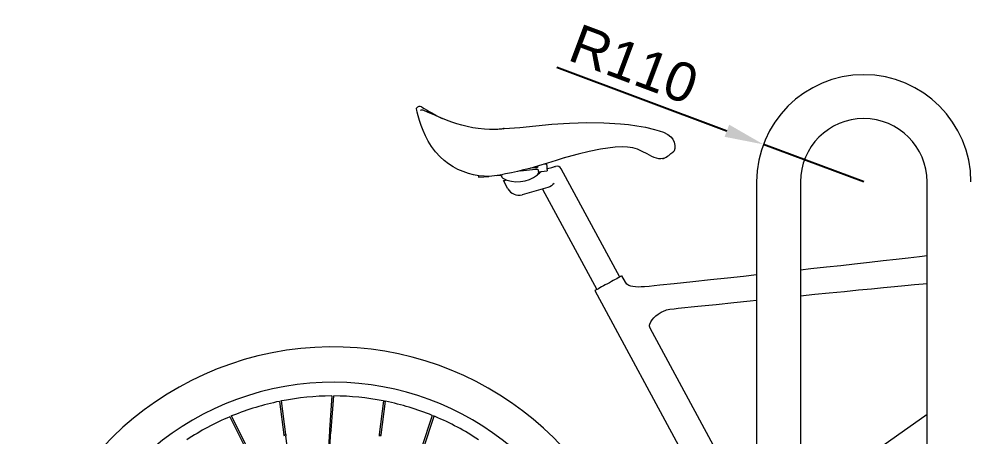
# Model space of a CAD drawing. Header units: millimetres. Extents: x -752 to 12520, y -224 to 3430.
# Drawn here: x 7898 to 8870, y 2982 to 3410 of the extents above; entities that cross this region are included whole.
import ezdxf

# ---------------------------------------------------------------- set-up
doc = ezdxf.new("R2010")
doc.units = ezdxf.units.MM
doc.layers.add('ZANO_R', color=7, linetype='Continuous', lineweight=0)
doc.layers.add('ZANO_W', color=1, linetype='Continuous', lineweight=0)
doc.styles.add('Arial', font='arial.ttf')
doc.styles.get("Standard").update_dxf_attribs({"font": 'ARIALUNI.TTF'})
doc.dimstyles.new('pl i ang', dxfattribs={"dimtxt": 50, "dimasz": 50, "dimexe": 1.25, "dimexo": 0.625, "dimgap": 10, "dimtad": 1, "dimtoh": 1, "dimtxsty": 'Standard', "dimcen": 2.5, "dimclrd": 1, "dimclre": 1, "dimclrt": 1, "dimadec": 0, "dimazin": 0, "dimtfac": 1, "dimtmove": 0, "dimatfit": 3, "dimfxl": 1, "dimarcsym": 1})

# ---------------------------------------------------------------- blocks, each defined once
blk = doc.blocks.new('*D486')
at = {"layer": 'ZANO_W', "color": 1, "lineweight": -2}
for p, q in [((8450.29, 3360.33), (8624.99, 3294.99)), ((8765.48, 3242.45), (8662.45, 3280.98))]:
    blk.add_line(p, q, dxfattribs=at)
at = {"layer": 'ZANO_W', "color": 1}
blk.add_solid([(8622.65, 3288.75), (8627.32, 3301.24), (8662.45, 3280.98)], dxfattribs=at)
at = {"layer": 'ZANO_W', "color": 1, "insert": (8529.56, 3363.16), "char_height": 40, "attachment_point": 5, "rotation": 339.49478, "style": 'Arial'}
blk.add_mtext('R110', dxfattribs=at)

msp = doc.modelspace()

# ---------------------------------------------------------------- linework, layer by layer
at = {"layer": 'ZANO_R'}
for p, q in [((8395.71, 3297.11), (8396.24, 3297.19)), ((8396, 3297.17), (8395.82, 3297.15)), ((8558.93, 3266.38), (8559.78, 3266.66)), ((8560.06, 3266.74), (8560.47, 3266.87)), ((8560.57, 3267.04), (8560.39, 3266.99)), ((8428.4, 3256.96), (8423.43, 3256.48)), ((8439.85, 3260.78), (8437.21, 3260.53)), ((8370.21, 3247.17), (8380.63, 3248.16)), ((8388.45, 3248.9), (8393.4, 3249.37)), ((8393.5, 3248.36), (8393.36, 3249.83)), ((8413.01, 3253.97), (8428.55, 3255.44)), ((8431.26, 3253.75), (8431.43, 3251.95)), ((8431.33, 3252.96), (8440.51, 3253.83)), ((8440.3, 3256.04), (8440.87, 3256.2)), ((8515.03, 3144.75), (8454.86, 3255.97)), ((8400.26, 3235.45), (8395.76, 3243.76)), ((8398.28, 3244.46), (8398.78, 3244.59)), ((8655.48, 3242.45), (8655.48, 2550.45)), ((8700.48, 3242.45), (8700.48, 2622.45)), ((8830.48, 2622.45), (8830.48, 3242.45)), ((8441.3, 3236.56), (8414.81, 3229.25)), ((8435.85, 3235.05), (8491.57, 3132.06)), ((8520.77, 3139.48), (8517.26, 3145.95)), ((8489.34, 3130.85), (8611.63, 2904.77)), ((8639.52, 2919.96), (8546.31, 3092.25)), ((8165.82, 3017.21), (8170.29, 2982.98)), ((8172.31, 2983.24), (8167.82, 3017.65)), ((8219.31, 3022.76), (8216.91, 2987.89)), ((8218.94, 2987.75), (8221.34, 3022.76)), ((8272.5, 3017.7), (8268.06, 2983.2)), ((8270.07, 2982.94), (8274.5, 3017.31)), ((8114.61, 3001.32), (8130.36, 2969.94)), ((8132.17, 2970.85), (8116.47, 3002.14)), ((8322.55, 3002.8), (8311.5, 2969.48)), ((8313.43, 2968.84), (8324.45, 3002.06)), ((8830.48, 3003.7), (8700.48, 2912.04)), ((8217.06, 2986.29), (8205.87, 2823.42)), ((8207.21, 2820.75), (8218.58, 2986.18)), ((8188.35, 2858.34), (8172.26, 2981.65))]:
    msp.add_line(p, q, dxfattribs=at)
at = {"layer": 'ZANO_R', "flags": 128}
for points in [[(8392.53, 3249.67), (8391.97, 3249.53), (8386.6, 3248.56), (8380.79, 3248.15), (8375.7, 3248.27), (8370.41, 3248.82), (8365.01, 3249.79), (8359.6, 3251.19), (8354.19, 3253.05), (8348.91, 3255.33), (8343.86, 3258.03), (8339.05, 3261.16), (8334.62, 3264.61), (8330.62, 3268.3), (8325.92, 3273.48), (8321.9, 3278.8), (8318.47, 3284.22), (8315.55, 3289.69), (8313.1, 3295.16), (8311.1, 3300.51), (8309.47, 3305.6), (8308.16, 3310.21), (8307.19, 3313.98), (8306.73, 3316.04), (8306.48, 3317.36), (8306.4, 3318.01), (8306.4, 3318.17)], [(8395.7, 3297.12), (8395.69, 3297.12), (8395.51, 3297.09), (8395.15, 3297.02), (8394.49, 3296.9), (8393.65, 3296.77), (8392.55, 3296.62), (8391.22, 3296.48), (8389.75, 3296.37), (8388.22, 3296.3), (8386.32, 3296.27), (8384.08, 3296.29), (8381.21, 3296.37), (8376.24, 3296.65), (8369.75, 3297.29), (8364.24, 3298.09), (8358.48, 3299.21), (8353.07, 3300.55), (8347.88, 3302.09), (8342.56, 3303.88), (8337.02, 3305.93), (8331.19, 3308.26), (8325.02, 3310.86), (8318.5, 3313.72), (8313.91, 3315.89)], [(8396.24, 3297.19), (8412.5, 3298.39), (8428.92, 3300.12), (8445.37, 3301.75), (8463.34, 3302.9), (8481.11, 3303.33), (8498.59, 3303.05), (8515.65, 3302.08), (8524.07, 3301.3), (8532.61, 3300.17), (8541.44, 3298.59), (8550.75, 3296.42), (8555.51, 3295.05), (8560.08, 3293.36), (8564.19, 3291.26), (8567.59, 3288.66), (8569.6, 3286.18), (8570.88, 3283.28), (8571.47, 3279.98), (8571.58, 3276.41)], [(8558.92, 3266.43), (8557.33, 3266.06), (8555.14, 3266.13), (8552.83, 3266.67), (8550.45, 3267.54), (8548.04, 3268.63), (8543.12, 3271.14), (8538.15, 3273.72), (8533.23, 3275.95), (8528.31, 3277.48), (8523.12, 3278.25), (8517.7, 3278.42), (8510.32, 3277.99), (8502.76, 3277.09), (8495.13, 3275.91), (8483.65, 3273.72), (8472.17, 3271.06), (8460.76, 3267.98), (8457.03, 3266.88)], [(8560.49, 3266.88), (8562.57, 3267.8), (8564.1, 3268.79), (8565.23, 3269.67), (8566.14, 3270.4), (8567.48, 3271.47), (8568.38, 3272.16), (8569.12, 3272.72), (8569.74, 3273.17), (8570.03, 3273.39), (8570.56, 3273.88), (8571.21, 3274.84), (8571.46, 3275.55), (8571.58, 3276.41)], [(8457.98, 3267.19), (8449.82, 3264.57), (8440.72, 3261.63), (8431.67, 3258.81), (8422.85, 3256.32), (8416.33, 3254.73), (8410.08, 3253.3), (8403.98, 3251.95), (8397.87, 3250.68), (8394.92, 3250.15)], [(8558.93, 3266.38), (8559.78, 3266.66), (8560.43, 3266.86)], [(8570.53, 3273.87), (8570.37, 3273.69), (8570.24, 3273.59)], [(8430.64, 3257.17), (8430.46, 3257.15), (8430.24, 3257.13), (8429.99, 3257.11), (8429.71, 3257.08), (8429.4, 3257.05), (8429.08, 3257.02), (8428.74, 3256.99), (8428.4, 3256.96)], [(8430.73, 3258.55), (8430.72, 3258.31), (8430.64, 3257.33), (8430.64, 3257.17)], [(8439.85, 3260.78), (8439.86, 3260.59), (8439.92, 3260.05), (8440, 3259.21), (8440.1, 3258.16), (8440.2, 3257.02), (8440.31, 3255.91), (8440.4, 3254.95), (8440.47, 3254.25), (8440.5, 3253.88), (8440.51, 3253.83)], [(8440.87, 3256.2), (8442.37, 3256.61), (8443.82, 3257.01), (8445.17, 3257.38), (8446.38, 3257.72), (8447.39, 3257.99), (8448.19, 3258.21), (8448.73, 3258.36), (8449.01, 3258.44), (8449.04, 3258.45)], [(8370.05, 3248.85), (8370.1, 3248.29), (8370.17, 3247.59), (8370.2, 3247.22), (8370.21, 3247.17)], [(8392.5, 3249.65), (8394.11, 3249.98), (8394.92, 3250.13)], [(8428.55, 3255.44), (8428.89, 3255.47), (8429.22, 3255.5), (8429.55, 3255.53), (8429.85, 3255.56), (8430.13, 3255.59), (8430.38, 3255.61), (8430.6, 3255.63), (8430.78, 3255.65)], [(8430.78, 3255.65), (8431.09, 3254.5), (8431.26, 3253.75)], [(8395.76, 3243.76), (8395.81, 3243.78), (8395.96, 3243.82), (8396.19, 3243.88), (8396.5, 3243.97), (8396.88, 3244.07), (8397.32, 3244.19), (8397.79, 3244.32), (8398.28, 3244.46)], [(8447.81, 3240.98), (8447.79, 3240.97), (8446.31, 3239.71), (8444.84, 3238.54), (8443.32, 3237.48), (8441.3, 3236.56)], [(8830.48, 3166.58), (8822.85, 3165.69), (8811.15, 3164.34), (8798.79, 3162.92), (8785.49, 3161.4), (8771.2, 3159.78), (8755.83, 3158.05), (8741.89, 3156.49), (8727.06, 3154.84), (8711.3, 3153.09), (8700.48, 3151.9)], [(8517.26, 3145.95), (8517.11, 3145.87), (8516.64, 3145.62), (8515.88, 3145.21), (8514.84, 3144.64), (8513.53, 3143.94), (8512, 3143.11), (8510.28, 3142.18), (8508.4, 3141.16), (8506.41, 3140.08), (8504.34, 3138.96), (8502.26, 3137.84), (8500.19, 3136.72), (8498.2, 3135.64), (8496.32, 3134.62), (8494.59, 3133.69), (8493.06, 3132.86), (8491.76, 3132.16), (8490.72, 3131.6), (8489.96, 3131.18), (8489.49, 3130.93), (8489.34, 3130.85), (8489.34, 3130.85)], [(8655.48, 3146.98), (8642.05, 3145.53), (8625.55, 3143.75), (8608.24, 3141.89), (8590.08, 3139.94), (8571.03, 3137.91), (8556.15, 3136.33)], [(8556.14, 3136.32), (8550.33, 3135.71), (8545.07, 3135.18), (8540.55, 3134.82), (8536.97, 3134.63), (8534.25, 3134.59), (8531.13, 3134.68), (8528.3, 3135), (8526.44, 3135.38), (8524.17, 3136.17), (8522.13, 3137.53), (8520.75, 3139.51)], [(8700.48, 3125.61), (8715.39, 3127.11), (8730.05, 3128.58), (8745.57, 3130.13), (8759.95, 3131.55), (8773.29, 3132.86), (8785.63, 3134.06), (8797.06, 3135.17), (8807.63, 3136.18), (8817.39, 3137.12), (8826.4, 3137.97), (8830.48, 3138.36)], [(8570.73, 3112.28), (8574.93, 3112.72), (8595.02, 3114.81), (8614.03, 3116.78), (8632.02, 3118.63), (8649.04, 3120.38), (8655.48, 3121.04)], [(8546.32, 3092.23), (8545.55, 3094.26), (8545.52, 3095.37), (8545.75, 3096.53), (8546.79, 3098.87), (8548.21, 3100.94), (8550.12, 3103.11), (8552.2, 3105.03), (8554.34, 3106.7), (8557.41, 3108.65), (8559.87, 3109.86), (8560.54, 3110.14), (8561.55, 3110.52), (8563.07, 3111), (8566.31, 3111.72), (8570.73, 3112.28)], [(8219.12, 3022.74), (8219.11, 3022.74), (8219.24, 3022.75), (8219.31, 3022.76)], [(8272.14, 3017.77), (8272.14, 3017.77), (8272.24, 3017.76), (8272.47, 3017.72), (8272.81, 3017.67), (8273.21, 3017.6), (8273.63, 3017.51), (8274.02, 3017.43), (8274.33, 3017.35), (8274.54, 3017.3), (8274.62, 3017.27), (8274.62, 3017.28)], [(8216.91, 2987.88), (8217.07, 2986.73), (8217.02, 2986.29)], [(8218.61, 2986.18), (8218.72, 2987.07), (8218.97, 2987.73)], [(8268.03, 2983.19), (8268.15, 2982.33), (8268.08, 2981.61)], [(8269.66, 2981.41), (8269.71, 2981.92), (8270.08, 2982.93)]]:
    msp.add_lwpolyline(points, dxfattribs=at)
at = {"layer": 'ZANO_R'}
for centre, radius, start, end in [((8765.48, 3242.45), 110, 0, 180), ((8309.67, 3316.21), 3.81, 59.08568, 149.01326), ((8312.26, 3312.39), 3.81, 64.80035, 122.32041), ((8445.87, 3533.96), 253.03, 237.95836, 243.42771), ((8765.48, 3242.45), 65, 0, 180), ((8396.35, 3294.3), 2.89, 92.28588, 97.03567), ((8450.39, 3253.55), 5.08, 28.50929, 105.41172), ((8396.03, 3248.6), 2.54, 185.41172, 242.14596), ((8410.09, 3275.21), 32.64, 242.14596, 308.67748), ((8428.9, 3251.71), 2.54, 308.67748, 5.41172), ((8416.07, 3269.12), 24.11, 307.61864, 318.7778), ((8411.43, 3241.49), 12.7, 208.41172, 285.41172), ((8220.37, 2751.05), 322.1, 19.46958, 264.47288), ((8220.37, 2751.05), 285.75, 19.82186, 180), ((8220.37, 2751.05), 271.7, 101.58227, 112.23536), ((8170.96, 2999.53), 18.39, 97.39888, 103.2679), ((8220.37, 2751.05), 271.7, 90.26408, 100.98608), ((8220.71, 3009.43), 13.35, 86.02093, 87.28827), ((8220.37, 2751.05), 271.7, 79.01499, 89.73291), ((8220.37, 2751.05), 271.7, 67.9088, 78.48307), ((8220.37, 2751.05), 271.7, 112.9088, 123.48231), ((8123.46, 2985.07), 18.44, 108.64722, 114.57524), ((8317.46, 2985.39), 18.08, 63.59214, 69.63671), ((8220.37, 2751.05), 271.7, 56.58227, 67.23585), ((8217.57, 2982.73), 5.2, 74.7946, 97.32521), ((8171.01, 2985.29), 2.43, 252.67241, 302.19425), ((8167.82, 2981.46), 2.89, 359.87664, 31.41129), ((8175.17, 2982.4), 2.98, 163.92603, 194.36355), ((8269.05, 2984.92), 1.99, 240.01114, 269.85634), ((8269.55, 2984.86), 1.99, 255.47052, 285.31557)]:
    msp.add_arc(centre, radius, start, end, dxfattribs=at)

# ---------------------------------------------------------------- dimensions: what is measured, and where the dimension line sits
at = {"layer": 'ZANO_W'}
dim = msp.add_radius_dim(center=(8765.48, 3242.45), mpoint=(8662.45, 3280.98), dimstyle='pl i ang', override={"dimtxt": 40, "dimasz": 40, "dimexe": 10, "dimexo": 10, "dimtoh": 0, "dimdec": 0, "dimtxsty": 'Arial', "dimtdec": 0, "dimtmove": 1}, dxfattribs=at)
dim.commit()
dim.dimension.update_dxf_attribs({"geometry": '*D486', "text_midpoint": (8529.56, 3363.16)})

doc.saveas('drawing.dxf')
